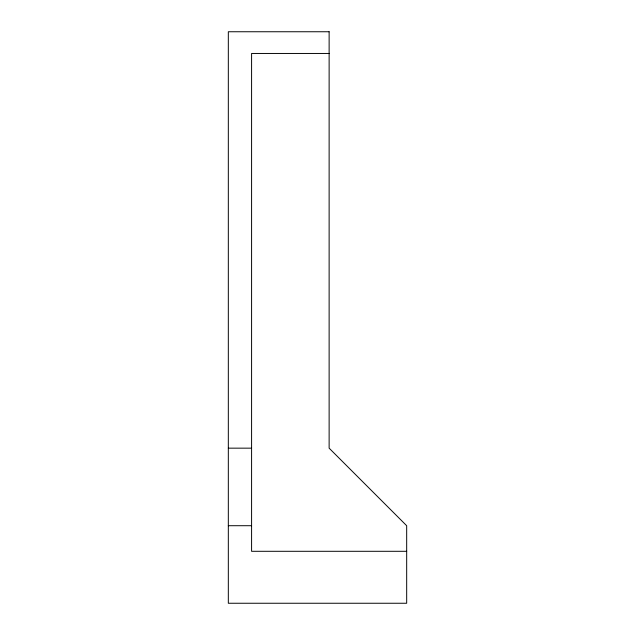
<?xml version="1.0" encoding="UTF-8"?>
<svg xmlns="http://www.w3.org/2000/svg" width="635" height="635" viewBox="0 0 635 635"><rect width="100%" height="100%" fill="white"/><g stroke="black" fill="none" stroke-linecap="round" stroke-linejoin="round"><path stroke-width="0.95" d="M329.128 53.459L251.587 53.459L251.587 551.299L406.678 551.299M228.322 448.159L251.587 448.159M228.322 525.709L251.587 525.709M329.128 31.75L228.322 31.75L228.322 603.25L406.678 603.25L406.678 525.709L329.128 448.159L329.128 31.75"/></g></svg>
